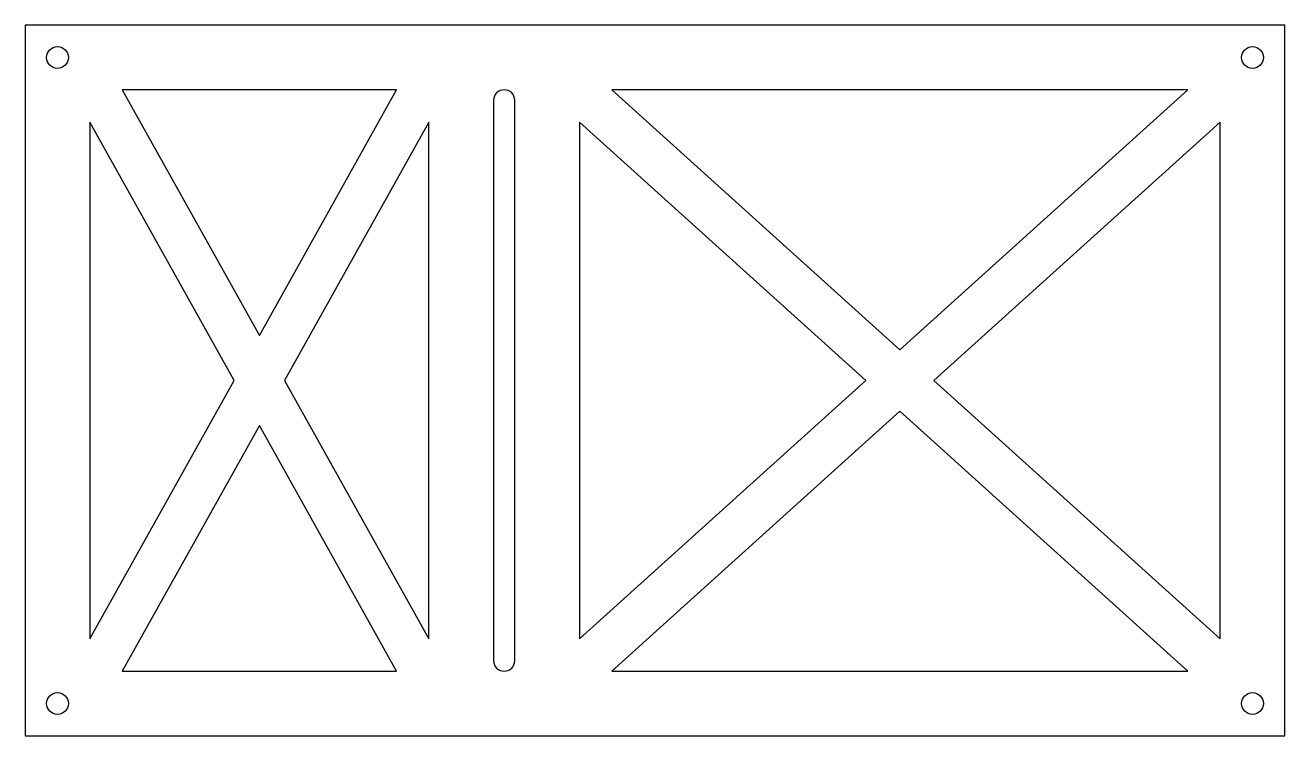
# Model space of a CAD drawing. Header units: millimetres. Extents: x -5 to 190, y -5 to 105.
import ezdxf

# ---------------------------------------------------------------- set-up
doc = ezdxf.new("R2010")
doc.units = ezdxf.units.MM

msp = doc.modelspace()

# ---------------------------------------------------------------- linework, layer by layer
at = {"color": 7, "linetype": 'Continuous', "lineweight": 25}
for p, q in [((-5, 105), (-5, -5)), ((190, 105), (-5, 105)), ((190, -5), (190, 105)), ((10, 95), (31.25, 56.97)), ((52.5, 95), (10, 95)), ((31.25, 56.97), (52.5, 95)), ((85.8, 95), (130.4, 54.76)), ((175, 95), (85.8, 95)), ((130.4, 54.76), (175, 95)), ((67.5, 93.35), (67.5, 6.65)), ((70.8, 6.65), (70.8, 93.35)), ((5, 90), (5, 10)), ((27.35, 50), (5, 90)), ((57.5, 90), (35.15, 50)), ((57.5, 10), (57.5, 90)), ((80.8, 90), (80.8, 10)), ((125.13, 50), (80.8, 90)), ((180, 90), (135.67, 50)), ((180, 10), (180, 90)), ((5, 10), (27.35, 50)), ((35.15, 50), (57.5, 10)), ((80.8, 10), (125.13, 50)), ((135.67, 50), (180, 10)), ((130.4, 45.24), (85.8, 5)), ((175, 5), (130.4, 45.24)), ((31.25, 43.03), (10, 5)), ((52.5, 5), (31.25, 43.03)), ((10, 5), (52.5, 5)), ((85.8, 5), (175, 5)), ((-5, -5), (190, -5))]:
    msp.add_line(p, q, dxfattribs=at)
for centre in [(0, 100), (185, 100), (0, 0), (185, 0)]:
    msp.add_circle(centre, 1.7, dxfattribs=at)
for centre, start, end in [((69.15, 93.35), 0, 180), ((69.15, 6.65), 180, 0)]:
    msp.add_arc(centre, 1.65, start, end, dxfattribs=at)

doc.saveas('drawing.dxf')
